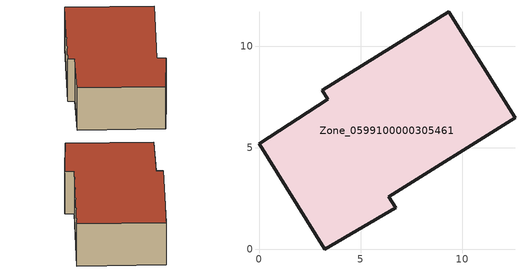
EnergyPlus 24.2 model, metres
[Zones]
Zone_0599100000305461
 floor ground (C_G): 3.12,7.83 9.34,11.71 12.6,6.47 6.39,2.59 6.73,2.05 3.23,0 0,5.19 3.39,7.39 z0
 wall outside (C_F): 3.23,0 6.73,2.05 6.39,2.59 12.6,6.47 9.34,11.71 3.12,7.83 3.39,7.39 0,5.19 3.23,0 z0:3.33
 roof outside (C_R): 3.39,7.39 0,5.19 3.23,0 6.73,2.05 6.39,2.59 12.6,6.47 9.34,11.71 3.12,7.83 z3.33
[BUILDING]
Pand.0599100000305461: North Axis=0; Terrain=City; Loads Convergence Tolerance Value=0.04; Temperature Convergence Tolerance Value=0.4; Solar Distribution=FullExterior; Maximum Number of Warmup Days=25; Minimum Number of Warmup Days=1
[Site:Location]
Rotterdam.The.Hague.AP_ZH_NLD Design_Conditions: Latitude=51.96; Longitude=4.45; Time Zone=1; Elevation=-4.5
[SITE:GROUNDTEMPERATURE:BUILDINGSURFACE]
18, 18, 18, 18, 18, 18, 18, 18, 18, 18, 18, 18
[MATERIAL] Thermal Absorptance=0.9; Solar Absorptance=0.7; Visible Absorptance=0.7
Name | Roughness | Thickness | Conductivity | Density | Specific Heat
G.TI.1946 | MediumSmooth | 0.15 | 1 | 540 | 1210
F.TI.1946 | Rough | 0.3 | 0.857143 | 1920 | 840
R.TI.1946 | MediumRough | 0.2 | 0.1 | 1500 | 1000
[CONSTRUCTION]
C_G: G.TI.1946
C_F: F.TI.1946
C_R: R.TI.1946
[ZONE]
Zone_0599100000305461: Type=1; Multiplier=1; Ceiling Height=Autocalculate; Volume=Autocalculate; Floor Area=autocalculate; Part of Total Floor Area=Yes
[ZONEINFILTRATION:DESIGNFLOWRATE]
Infil_Zone_0599100000305461: Zone or ZoneList or Space or SpaceList=Zone_0599100000305461; Schedule=AlwaysOn; Design Flow Rate Calculation Method=Flow/Area; Flow Rate per Floor Area=0.003; Constant Term Coefficient=1; Temperature Term Coefficient=0; Velocity Term Coefficient=0; Velocity Squared Term Coefficient=0
[HVACTEMPLATE:ZONE:IDEALLOADSAIRSYSTEM]
Zone_0599100000305461: Maximum Heating Supply Air Temperature=50; Minimum Cooling Supply Air Temperature=13; Maximum Heating Supply Air Humidity Ratio=0.0156; Minimum Cooling Supply Air Humidity Ratio=0.0077; Heating Limit=NoLimit; Cooling Limit=NoLimit; Dehumidification Control Type=ConstantSensibleHeatRatio; Cooling Sensible Heat Ratio=0.7; Dehumidification Setpoint=60; Humidification Control Type=None; Humidification Setpoint=30; Outdoor Air Method=None; Outdoor Air Flow Rate per Person=0.00944; Outdoor Air Flow Rate per Zone Floor Area=0; Outdoor Air Flow Rate per Zone=0; Demand Controlled Ventilation Type=None; Outdoor Air Economizer Type=NoEconomizer; Heat Recovery Type=None; Sensible Heat Recovery Effectiveness=0.7; Latent Heat Recovery Effectiveness=0.65
[ZONECONTROL:THERMOSTAT]
ThermostatControl_Zone_0599100000305461: Zone or ZoneList=Zone_0599100000305461; Control Type Schedule=DualSetpointControlType; Control 1=Thermostat_Zone_0599100000305461; Temperature Difference Between Cutout And Setpoint=0
[THERMOSTATSETPOINT:DUALSETPOINT]
Thermostat_Zone_0599100000305461: Heating Setpoint Temperature Schedule=HeatingSetpoint_Zone_0599100000305461; Cooling Setpoint Temperature Schedule=CoolingSetpoint_Zone_0599100000305461
[SCHEDULE:COMPACT]
HeatingSetpoint_Zone_0599100000305461: Through: 12/31, For: AllDays, Until: 24:00, 21
CoolingSetpoint_Zone_0599100000305461: Through: 12/31, For: AllDays, Until: 24:00, 24
DualSetpointControlType: Through: 12/31, For: AllDays, Until: 24:00, 4
AlwaysOn: Through: 12/31, For: AllDays, Until: 24:00, 1
